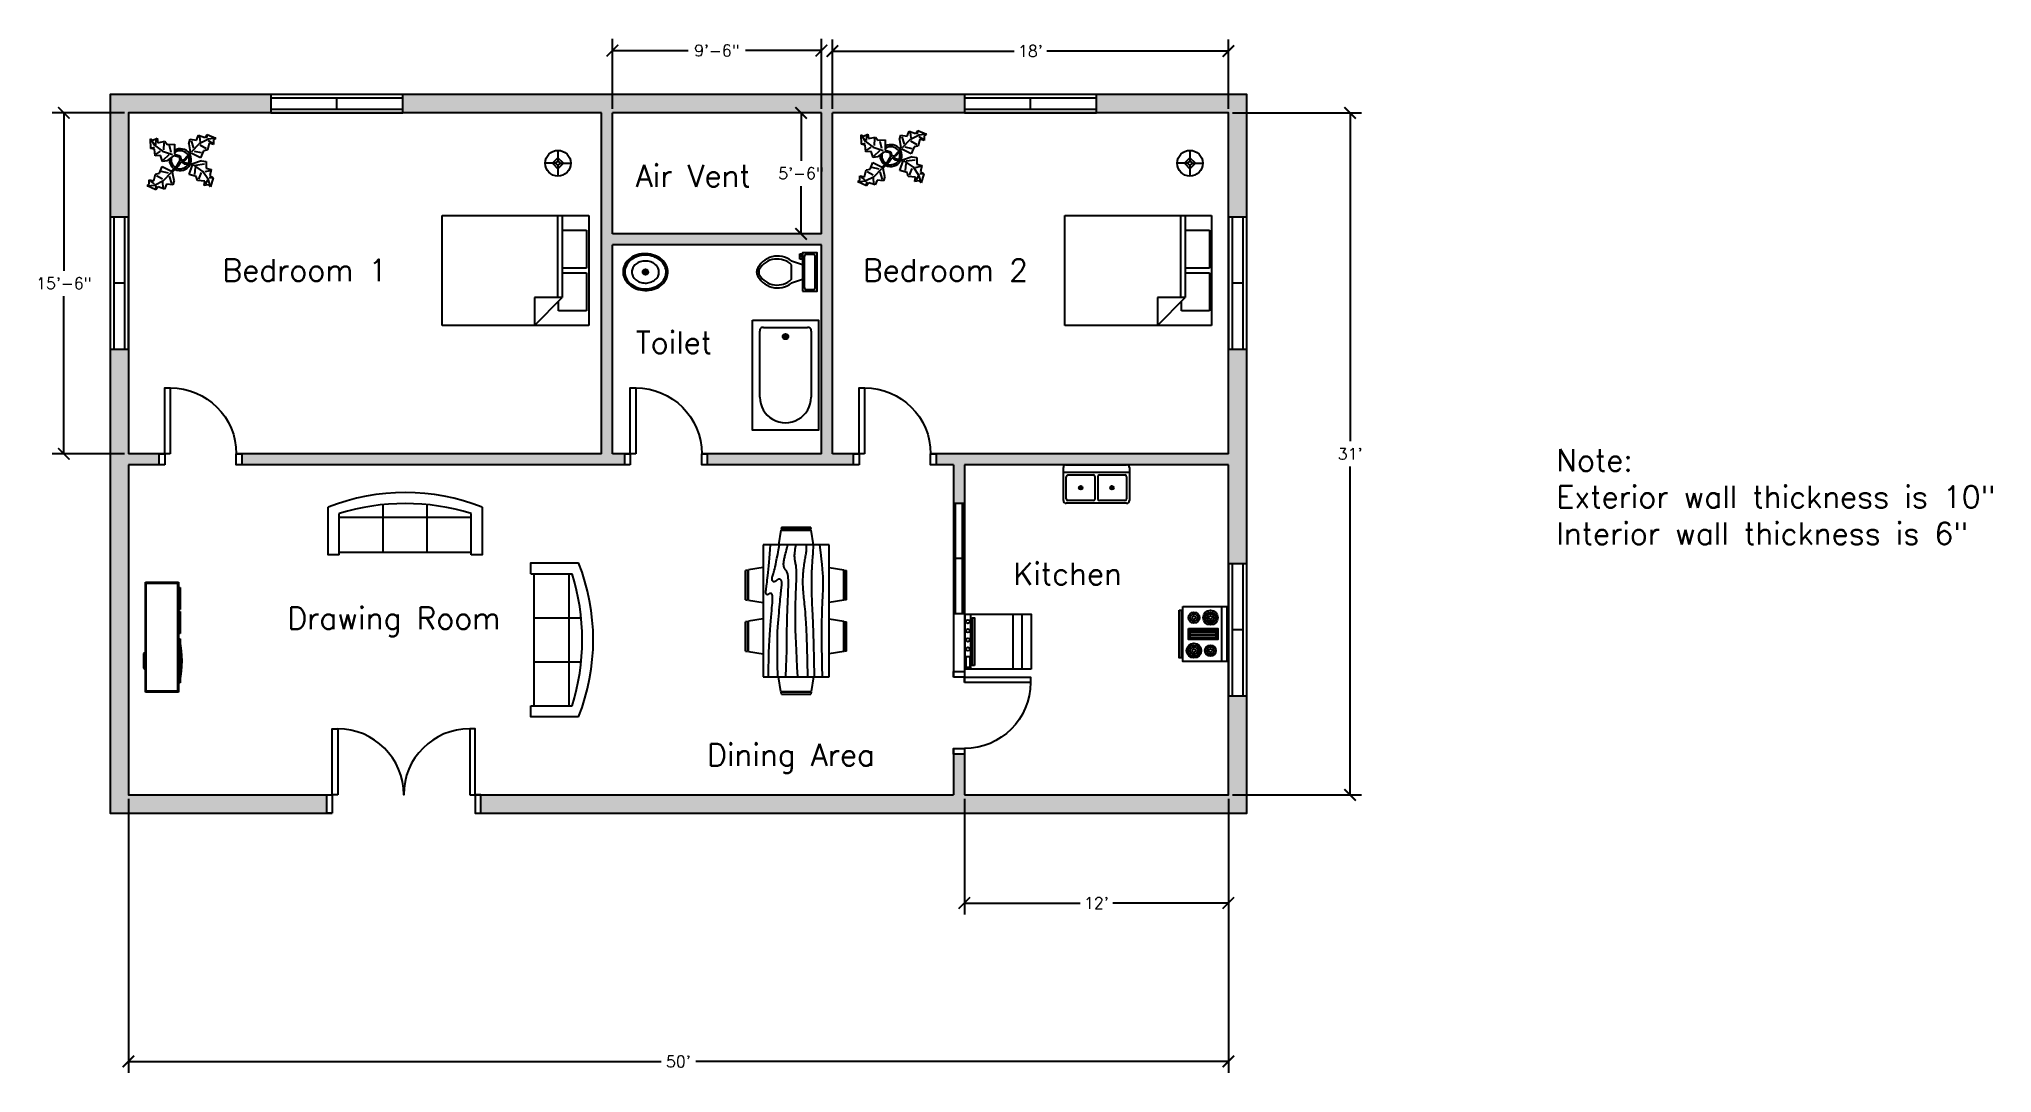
# Model space of a CAD drawing. Header units: inches. Extents: x 191 to 1256, y 138 to 702.
import ezdxf

# ---------------------------------------------------------------- set-up
doc = ezdxf.new("R2010")
doc.units = ezdxf.units.IN
doc.header["$MEASUREMENT"] = 0
for name, color, linetype in [('block', 4, 'Continuous'), ('dim', 20, 'Continuous'), ('Door', 6, 'Continuous'), ('hatches', 3, 'Continuous'), ('text', 255, 'Continuous'), ('Window', 30, 'Continuous')]:
    doc.layers.add(name, color=color, linetype=linetype)
doc.styles.get("Standard").update_dxf_attribs({"font": 'simplex.shx'})
doc.dimstyles.get("Standard").update_dxf_attribs({"dimscale": 35, "dimtxt": 0.18, "dimasz": 0.18, "dimexe": 0.18, "dimexo": 0.0625, "dimgap": 0.09, "dimtad": 0, "dimtih": 1, "dimtoh": 1, "dimzin": 0, "dimdsep": 46, "dimlunit": 4, "dimtxsty": 'Standard', "dimblk": 'ARCHTICK', "dimcen": 0.09, "dimadec": 0, "dimazin": 0, "dimtfac": 1, "dimtofl": 0, "dimtmove": 0, "dimatfit": 3, "dimfxl": 1, "dimtolj": 1, "dimtzin": 0, "dimarcsym": 0})

# ---------------------------------------------------------------- blocks, each defined once
blk = doc.blocks.new('Door1')
at = {"layer": 'Door'}
for points in [[(-6, 6), (-3, 6), (-3, 42), (-6, 42)], [(-45, 0), (-42, 0), (-42, 6), (-45, 6)], [(-3, 0), (0, 0), (0, 6), (-3, 6)]]:
    blk.add_lwpolyline(points, close=True, dxfattribs=at)
blk.add_arc((-6, 6), 36, 90, 180, dxfattribs=at)
blk = doc.blocks.new('window2')
at = {"layer": 'Window'}
for p, q in [((0, 10), (-72, 10)), ((-72, 10), (-72, 0)), ((0, 8), (-72, 8)), ((-72, 2), (0, 2)), ((-72, 0), (0, 0)), ((-36, 2), (-36, 8)), ((0, 0), (0, 10))]:
    blk.add_line(p, q, dxfattribs=at)
blk = doc.blocks.new('window1')
at = {"layer": 'Window'}
for p, q in [((0, 6), (-60, 6)), ((-60, 6), (-60, 0)), ((0, 5), (-60, 5)), ((-60, 1), (0, 1)), ((-60, 0), (0, 0)), ((-30, 1), (-30, 5)), ((0, 0), (0, 6))]:
    blk.add_line(p, q, dxfattribs=at)
blk = doc.blocks.new('Bed - Queen')
at = {"linetype": 'Continuous'}
for p, q in [((0, -80.00003), (0, 0)), ((0, 0), (59.99999, 0)), ((59.99999, 0), (59.99999, -80.00003)), ((7.99999, -1.2), (28.79998, -1.2)), ((7.99999, -14.4), (7.99999, -1.2)), ((28.79998, -1.2), (28.79998, -14.4)), ((31.19999, -1.2), (51.99999, -1.2)), ((31.19999, -14.4), (31.19999, -1.2)), ((51.99999, -1.2), (51.99999, -16.4)), ((0, -14.4), (44.8, -14.4)), ((44.8, -16.8), (0, -16.8)), ((59.99999, -29.6), (44.8, -14.4)), ((44.8, -14.4), (44.8, -29.6)), ((51.99999, -16.4), (46.79936, -16.4)), ((44.8, -29.6), (59.99999, -29.6)), ((59.99999, -80.00003), (0, -80.00003))]:
    blk.add_line(p, q, dxfattribs=at)
blk = doc.blocks.new('Sofa - Roundback 7 ft.')
at = {"linetype": 'Continuous'}
for p, q in [((-12.00002, -32.4421), (-12.00003, -6.5971)), ((11.99997, -32.4421), (11.99998, -6.5971)), ((-36.000027, -34), (-36.000027, -11.4696)), ((-35.999844, -13.3819), (35.9998, -13.3819)), ((35.99998, -34), (35.99998, -11.4696)), ((-36.000027, -32.4421), (35.99998, -32.4421))]:
    blk.add_line(p, q, dxfattribs=at)
for points in [[(-36.000027, -34), (-42.000027, -34), (-42.000027, -8)], [(41.99998, -8), (41.99998, -34), (35.99998, -34)]]:
    blk.add_lwpolyline(points, dxfattribs=at)
for centre, radius, start, end in [((0, -114.25), 114.25, 68.43141, 111.5686), ((-0.00001, -127.1968), 121.1968, 72.72033, 107.2797)]:
    blk.add_arc(centre, radius, start, end, dxfattribs=at)
blk = doc.blocks.new('Lamp - Table')
at = {"linetype": 'Continuous'}
for p, q in [((-1, 0), (-7, 0)), ((0, 3), (-3, 0)), ((-3, 0), (0, -3)), ((0, 7), (0, 1)), ((3, 0), (0, 3)), ((0, -3), (3, 0)), ((1, 0), (7, 0)), ((0, -1), (0, -7))]:
    blk.add_line(p, q, dxfattribs=at)
for radius in [7, 1]:
    blk.add_circle((0, 0), radius, dxfattribs=at)
blk = doc.blocks.new('Entertainment Center')
at = {"linetype": 'Continuous'}
for p, q in [((-4, 0), (-5, -1)), ((4, 0), (-4, 0)), ((5, -1), (4, 0)), ((-17, -19), (-17, -1)), ((-17, -1), (43, -1)), ((-16.5, -18.5), (-16.5, -1.5)), ((-16.5, -1.5), (42.5, -1.5)), ((42.5, -1.5), (42.5, -18.5)), ((43, -1), (43, -19)), ((43, -19), (-17, -19)), ((42.5, -18.5), (-16.5, -18.5)), ((-12, -20), (-12, -19)), ((12, -20), (-12, -20)), ((12, -19), (12, -20)), ((15, -20), (15, -19)), ((27, -20), (15, -20)), ((27, -19), (27, -20)), ((28, -20), (28, -19)), ((40, -20), (28, -20)), ((40, -19), (40, -20))]:
    blk.add_line(p, q, dxfattribs=at)
blk.add_arc((0, 40), 61, 259.6111, 280.3889, dxfattribs=at)
blk = doc.blocks.new('Range-Oven - 30 in top')
for p, q in [((0, -3), (30, -3)), ((12, -6), (18, -6)), ((13, -20), (13, -6)), ((14, -6), (14, -20)), ((15, -20), (15, -6)), ((16, -6), (16, -20)), ((17, -20), (17, -6)), ((18, -20), (12, -20)), ((6, -24), (6, -25)), ((8, -25), (8, -24)), ((22, -25), (22, -24)), ((24, -24), (24, -25))]:
    blk.add_line(p, q)
for points in [[(0, -24), (0, 0), (30, 0), (30, -24)], [(12, -21), (12, -5), (18, -5), (18, -21)], [(2, -26), (2, -25), (28, -25), (28, -26)]]:
    blk.add_lwpolyline(points, close=True)
for centre, radius in [((6, -9), 4), ((6, -9), 3), ((6, -9), 2), ((6, -9), 1), ((24, -9), 3), ((24, -9), 2), ((24, -9), 1), ((6, -18), 3), ((6, -18), 2), ((6, -18), 1), ((24, -18), 4), ((24, -18), 3), ((24, -18), 2), ((24, -18), 1)]:
    blk.add_circle(centre, radius)
blk = doc.blocks.new('Range-Oven - 30 in front')
for p, q in [((0, 33.00005), (30, 33.00005)), ((30, 10), (0, 10)), ((0, 5), (30, 5))]:
    blk.add_line(p, q)
for points in [[(0, 0), (0, 36.00005), (30, 36.00005), (30, 0)], [(1, 33.50005), (1, 35.50005), (7, 35.50005), (7, 33.50005)], [(2, 31.00005), (2, 32.00005), (28, 32.00005), (28, 31.00005)]]:
    blk.add_lwpolyline(points, close=True)
for centre in [(11, 34.50005), (16, 34.50005), (21, 34.50005), (26, 34.50005)]:
    blk.add_circle(centre, 1)
blk = doc.blocks.new('Sink-double - 36 in top')
for p, q in [((-18, -4), (18, -4)), ((-0.75, -18.5), (-0.75, -6.5)), ((0.75, -6.5), (0.75, -18.5))]:
    blk.add_line(p, q)
for points in [[(-16.5, 0), (16.5, 0)], [(-18, -19.5), (-18, -1.5)], [(-16.5, -18.5), (-16.5, -6.5)], [(-15.5, -5.5), (-1.75, -5.5)], [(1.75, -5.5), (15.5, -5.5)], [(16.5, -6.5), (16.5, -18.5)], [(18, -1.5), (18, -19.5)], [(16.5, -21), (-16.5, -21)], [(-1.75, -19.5), (-15.5, -19.5)], [(15.5, -19.5), (1.75, -19.5)]]:
    blk.add_lwpolyline(points)
for centre, radius in [((-8.5, -12.5), 1), ((-8.5, -12.5), 0.5), ((8.5, -12.5), 1), ((8.5, -12.5), 0.5)]:
    blk.add_circle(centre, radius)
for centre, radius, start, end in [((-16.5, -1.5), 1.5, 90, 180), ((16.5, -1.5), 1.5, 0, 90), ((-15.5, -6.5), 1, 90, 180), ((-1.75, -6.5), 1, 0, 90), ((1.75, -6.5), 1, 90, 180), ((15.5, -6.5), 1, 0, 90), ((-16.5, -19.5), 1.5, 180, 270), ((-15.5, -18.5), 1, 180, 270), ((-1.75, -18.5), 1, 270, 0), ((1.75, -18.5), 1, 180, 270), ((15.5, -18.5), 1, 270, 0), ((16.5, -19.5), 1.5, 270, 0)]:
    blk.add_arc(centre, radius, start, end)
blk = doc.blocks.new('Bath Tub - 26 x 60 in.')
for p, q in [((8, -18), (10, -18)), ((9, -17), (9, -19))]:
    blk.add_line(p, q)
blk.add_lwpolyline([(0, -36), (0, 0), (60, 0), (60, -36)], close=True)
for points in [[(4, -30), (4, -6)], [(6, -4), (42, -4)], [(42, -32), (6, -32)]]:
    blk.add_lwpolyline(points)
for radius in [1.5, 1]:
    blk.add_circle((9, -18), radius)
for centre, radius, start, end in [((5.75, -5.75), 1.77, 81.8699, 188.1301), ((42, -18), 14, 270, 90), ((5.75, -30.25), 1.77, 171.8699, 278.1301)]:
    blk.add_arc(centre, radius, start, end)
blk = doc.blocks.new('Toilet - top')
for p, q in [((-10, -8.5), (-8, -8.5)), ((-10, -9.5), (-10, -8.5)), ((-7, -9.5), (-10, -9.5)), ((-8, -8.5), (-8, -8)), ((-7, -8), (-7, -9.5)), ((-4, -8), (-6, -14)), ((4, -8), (6, -14)), ((9.5, -6), (9.5, -2)), ((4, -14), (-4, -14))]:
    blk.add_line(p, q)
blk.add_lwpolyline([(10.5, -8), (10.5, 0), (-10.5, 0), (-10.5, -8)], close=True)
for points in [[(-9.5, -2), (-9.5, -6)], [(8.5, -1), (-8.5, -1)], [(-8.5, -7), (8.5, -7)]]:
    blk.add_lwpolyline(points)
for centre, radius, start, end in [((-8.6, -1.9), 0.884, 81.8699, 188.1301), ((-8.6, -6.1), 0.884, 171.8699, 278.1301), ((8.6, -1.9), 0.884, 351.8699, 98.1301), ((8.6, -6.1), 0.884, 261.8699, 8.1301), ((3.5, -21.6), 12.2, 141.4691, 247.9714), ((4.2, -21.8), 11.3, 136.3677, 238.9468), ((-3.5, -21.6), 12.2, 292.0284, 38.5307), ((-4.2, -21.8), 11.3, 301.053, 43.6321), ((0, -27.9), 4, 245.7318, 294.2682), ((0, -29), 4, 254.8605, 285.1395)]:
    blk.add_arc(centre, radius, start, end)
blk = doc.blocks.new('Plant - Rubber or Philodendron')
at = {"linetype": 'Continuous'}
for p, q in [((-16.2005, 11.4774), (-13.9899, 8.1064)), ((-16.2005, 11.4774), (-14.8639, 10.7964)), ((-16.0159, 6.3329), (-16.2005, 11.4774)), ((-14.8639, 10.7964), (-12.6195, 11.8975)), ((-13.3174, 8.325), (-13.0735, 11.0065)), ((-12.6195, 11.8975), (-12.1909, 9.4345)), ((4.6914, 8.8812), (5.3859, 11.2828)), ((5.3859, 11.2828), (8.8871, 10.7908)), ((8.8871, 10.7908), (9.9809, 13.4933)), ((9.9809, 13.4933), (13.3837, 12.301)), ((15.3859, 11.3055), (10.3916, 8.7942)), ((10.5828, 12.6946), (10.8893, 9.7953)), ((13.3837, 12.301), (14.68, 13.9039)), ((14.5816, 13.2037), (14.3848, 11.8033)), ((14.68, 13.9039), (19.3848, 11.8146)), ((19.3848, 11.8146), (15.3859, 11.3055)), ((19.3848, 11.8146), (18.1868, 10.9119)), ((18.1868, 10.9119), (18.1925, 8.4119)), ((-14.0069, 5.8704), (-16.0159, 6.3329)), ((-15.3434, 6.5514), (-13.9984, 6.9884)), ((-13.5868, 2.2894), (-14.0069, 5.8704)), ((-13.9899, 8.1064), (-9.5434, 4.7185)), ((-10.6784, 2.491), (-13.5868, 2.2894)), ((-13.1329, 3.1804), (-10.6614, 4.727)), ((-12.1909, 9.4345), (-8.3829, 10.3)), ((-9.5858, -0.8715), (-10.6784, 2.491)), ((-9.5434, 4.7185), (-4.1917, 2.9888)), ((-9.1318, 0.0195), (-5.9793, 2.9025)), ((-8.8369, 9.409), (-9.0894, 5.6095)), ((-8.3829, 10.3), (-7.0549, 8.501)), ((-7.1228, -0.443), (-3.5248, 2.2131)), ((-7.0549, 8.501), (-3.0284, 8.6941)), ((-4.8529, 4.012), (-5.7184, 7.82)), ((-3.5248, 2.2131), (-3.3011, 2.4355)), ((-3.3011, 2.4355), (-0.5306, 1.7947)), ((-3.0284, 8.6941), (-3.0709, 3.1041)), ((-3.0709, 3.1041), (0.0797, 2.3163)), ((-0.5306, 1.7947), (-0.2255, -0.5527)), ((-0.5306, 1.7947), (-0.5306, 1.7947)), ((0.0797, 2.3163), (0.4866, -0.031)), ((0.4866, -0.031), (2.1141, 0.2298)), ((2.1141, 0.2298), (5.4346, 3.9146)), ((6.1032, 3.6844), (2.8262, -0.031)), ((4.6914, 8.8812), (5.5014, 4.4831)), ((5.4346, 3.9146), (5.5014, 4.4831)), ((5.9878, 10.4842), (7.1971, 6.3869)), ((11.1089, 1.1958), (6.1032, 3.6844)), ((10.3916, 8.7942), (6.2847, 4.4028)), ((7.7005, 4.8881), (11.5025, 3.9967)), ((14.2977, 6.1031), (10.9934, 7.9956)), ((12.7005, 4.8994), (11.1089, 1.1958)), ((14.8995, 5.3044), (12.7005, 4.8994)), ((15.7909, 9.1065), (14.8995, 5.3044)), ((15.2875, 10.6053), (17.5907, 9.2105)), ((18.1925, 8.4119), (15.7909, 9.1065)), ((-14.4141, -11.4699), (-13.5228, -7.6679)), ((-13.5228, -7.6679), (-11.3237, -7.2629)), ((-12.921, -8.4665), (-9.6166, -10.359)), ((-11.3237, -7.2629), (-9.7321, -3.5593)), ((-6.3237, -7.2516), (-10.1257, -6.3602)), ((-9.7321, -3.5593), (-4.7264, -6.0479)), ((-7.1228, -0.443), (-9.5858, -0.8715)), ((-9.0148, -11.1577), (-4.9047, -6.8122)), ((-4.611, -12.8477), (-5.8203, -8.7504)), ((-2.019, -3.6148), (-4.7264, -6.0479)), ((-4.1246, -6.8466), (-4.0579, -6.2781)), ((-3.3146, -11.2447), (-4.1246, -6.8466)), ((-4.0579, -6.2781), (-0.9375, -3.1608)), ((-2.019, -3.6148), (-0.2255, -0.5527)), ((-0.9375, -3.1608), (0.5883, -0.8135)), ((0.5883, -0.8135), (2.2447, -2.0916)), ((2.8262, -0.031), (1.3003, -0.5527)), ((1.3003, -0.5527), (2.4193, -1.4655)), ((2.2447, -2.0916), (6.7108, -2.6626)), ((2.4193, -1.4655), (6.895, -2.1175)), ((4.943, -7.9659), (6.7108, -2.6626)), ((8.8321, -9.0266), (4.943, -7.9659)), ((11.6605, -0.5413), (6.895, -2.1175)), ((12.3677, -6.1981), (7.219, -2.6772)), ((8.125, -4.0768), (7.7715, -7.9659)), ((8.3544, -2.7453), (13.1973, -2.1704)), ((9.5392, -11.1479), (8.8321, -9.0266)), ((10.2463, -10.4408), (11.6605, -6.9053)), ((11.6605, -0.5413), (14.1354, -0.8948)), ((15.5496, -10.7943), (12.3677, -6.1981)), ((16.2567, -5.8446), (13.4283, -6.5517)), ((14.1354, -0.8948), (14.1354, -4.4304)), ((14.1354, -4.4304), (16.9638, -5.1375)), ((17.3174, -9.7337), (15.9032, -9.7337)), ((16.9638, -5.1375), (16.2567, -8.673)), ((16.2567, -8.673), (18.0245, -9.7337)), ((18.0245, -9.7337), (16.6103, -14.6834)), ((-18.008, -14.1781), (-16.8101, -13.2754)), ((-18.008, -14.1781), (-14.0091, -13.669)), ((-13.3032, -16.2674), (-18.008, -14.1781)), ((-16.8157, -10.7754), (-14.4141, -11.4699)), ((-16.8101, -13.2754), (-16.8157, -10.7754)), ((-13.9107, -12.9688), (-16.2139, -11.574)), ((-14.0091, -13.669), (-9.0148, -11.1577)), ((-12.0069, -14.6645), (-13.3032, -16.2674)), ((-13.2048, -15.5672), (-13.008, -14.1668)), ((-8.6042, -15.8568), (-12.0069, -14.6645)), ((-9.206, -15.0581), (-9.5126, -12.1588)), ((-7.5103, -13.1543), (-8.6042, -15.8568)), ((-4.0092, -13.6463), (-7.5103, -13.1543)), ((-3.3146, -11.2447), (-4.0092, -13.6463)), ((13.4283, -11.5015), (9.5392, -11.1479)), ((13.0748, -13.9763), (13.4283, -11.5015)), ((15.5496, -13.6228), (13.0748, -13.9763)), ((14.8425, -10.7943), (13.7819, -13.2692)), ((16.6103, -14.6834), (15.5496, -10.7943)), ((16.6103, -14.6834), (15.5496, -13.6228))]:
    blk.add_line(p, q, dxfattribs=at)
for centre, radius, start, end in [((0.0308, 0.1664), 6, 178.6147, 235.1169), ((0.0308, 0.1664), 5, 168.1647, 238.6725), ((0, 0), 6.1275, 34.37569, 120.1028), ((-0.0601, -0.2075), 5.2461, 33.82192, 124.9414), ((-0.2664, 0.1682), 5.2775, 338.4094, 20.03007), ((-0.098, 0.1364), 6.1288, 341.2017, 26.09184), ((-0.0234, 0.3825), 6.1492, 242.5812, 331.2714), ((-0.1102, 0.4886), 5.2883, 247.3711, 327.472)]:
    blk.add_arc(centre, radius, start, end, dxfattribs=at)
blk = doc.blocks.new('Sink - Oval top')
for p, q in [((-1, 0), (1, 0)), ((0, 1), (0, -1))]:
    blk.add_line(p, q)
at = {"linetype": 'Continuous'}
for points in [[(-12.2, 0.4, 0.117634), (-11.5, -3.4, 0.104469), (-8.9, -6.8, 0.090016), (-5.1, -9.1, 0.08192), (-0.3, -10, 0.08192), (4.5, -9.4, 0.090016), (8.4, -7.4, 0.104469), (11.2, -4.1, 0.117634), (12.2, -0.4, 0.117634), (11.5, 3.4, 0.104469), (8.9, 6.8, 0.090016), (5.1, 9.1, 0.08192), (0.3, 10, 0.08192), (-4.5, 9.4, 0.090016), (-8.4, 7.4, 0.104469), (-11.2, 4.1, 0.117634)], [(-11.3, 0.2, 0.118622), (-10.5, -3.3, 0.104678), (-8.1, -6.4, 0.089562), (-4.5, -8.4, 0.081185), (-0.1, -9.2, 0.081185), (4.3, -8.5, 0.089562), (7.9, -6.6, 0.104678), (10.4, -3.5, 0.118622), (11.3, -0.2, 0.118622), (10.5, 3.3, 0.104678), (8.1, 6.4, 0.089562), (4.5, 8.4, 0.081185), (0.1, 9.2, 0.081185), (-4.3, 8.5, 0.089562), (-7.9, 6.6, 0.104678), (-10.4, 3.5, 0.118622)], [(-7.4, 0.1, 0.118283), (-6.9, -2.2, 0.104607), (-5.3, -4.2, 0.089718), (-3, -5.5, 0.081436), (-0.1, -6, 0.081436), (2.8, -5.6, 0.089718), (5.2, -4.3, 0.104607), (6.9, -2.3, 0.118283), (7.4, -0.1, 0.118283), (6.9, 2.2, 0.104607), (5.3, 4.2, 0.089718), (3, 5.5, 0.081436), (0.1, 6, 0.081436), (-2.8, 5.6, 0.089718), (-5.2, 4.3, 0.104607), (-6.9, 2.3, 0.118283)]]:
    blk.add_lwpolyline(points, format="xyb", close=True, dxfattribs=at)
for radius in [1.5, 1]:
    blk.add_circle((0, 0), radius)
blk = doc.blocks.new('Dining Set - 36 x 72 in.')
at = {"linetype": 'Continuous'}
for p, q in [((-22.2343, 26.00059), (-23.4847, 17.99762)), ((-22.2304, 26), (-5.7608, 26)), ((-22, 27.5), (-22.1562, 26.50042)), ((-5.8416, 26.5), (-22.1534, 26.5)), ((-22, 27.5), (-6, 27.5)), ((-5.8437, 26.49966), (-6, 27.5)), ((-4.5152, 17.99762), (-5.7655, 25.99926)), ((5.7657, 26.00059), (4.5153, 17.99762)), ((5.7696, 26), (22.2392, 26)), ((6, 27.5), (5.8438, 26.50042)), ((22.1584, 26.5), (5.8466, 26.5)), ((6, 27.5), (22, 27.5)), ((22.1563, 26.49966), (22, 27.5)), ((23.4848, 17.99762), (22.2345, 25.99926)), ((36, 18), (-36, 18)), ((-36, 18), (-36, -18)), ((36, -18), (36, 18)), ((-45.5, 8), (-44.5004, 8.15617)), ((-45.5, 8), (-45.5, -8)), ((-44.5, -8.15843), (-44.5, 8.15338)), ((-44.0006, 8.23428), (-35.9976, 9.48474)), ((-44, 8.23041), (-44, -8.23915)), ((44.0006, 8.23428), (35.9976, 9.48474)), ((44, 8.23041), (44, -8.23915)), ((44.5, -8.15843), (44.5, 8.15338)), ((45.5, 8), (44.5005, 8.15617)), ((45.5, 8), (45.5, -8)), ((-44.4997, -8.15631), (-45.5, -8)), ((-35.9976, -9.48476), (-43.9993, -8.2345)), ((35.9976, -9.48476), (43.9993, -8.2345)), ((44.4997, -8.15631), (45.5, -8)), ((-36, -18), (36, -18)), ((-22.2343, -26.0006), (-23.4847, -17.99762)), ((-4.5152, -17.99762), (-5.7655, -25.99928)), ((5.7657, -26.0006), (4.5153, -17.99762)), ((23.4848, -17.99762), (22.2345, -25.99928)), ((-22.2304, -26), (-5.7608, -26)), ((-22, -27.5), (-22.1562, -26.50044)), ((-5.8416, -26.5), (-22.1534, -26.5)), ((-22, -27.5), (-6, -27.5)), ((-5.8437, -26.49967), (-6, -27.5)), ((5.7696, -26), (22.2392, -26)), ((6, -27.5), (5.8438, -26.50044)), ((22.1584, -26.5), (5.8466, -26.5)), ((6, -27.5), (22, -27.5)), ((22.1563, -26.49967), (22, -27.5))]:
    blk.add_line(p, q, dxfattribs=at)
for points in [[(-36, 15), (-31.1772, 14.97754), (-26.8079, 14.91406), (-22.8538, 14.81543), (-19.276, 14.6875), (-16.0362, 14.53613), (-13.0957, 14.36718), (-10.4159, 14.18652), (-7.9583, 14), (-5.6904, 13.81315), (-3.6035, 13.63021), (-1.6954, 13.45508), (0.0365, 13.29166), (1.5945, 13.14388), (2.9811, 13.01562), (4.1988, 12.9108), (5.25, 12.83333), (6.1393, 12.78613), (6.8802, 12.76823), (7.4883, 12.77767), (7.9792, 12.8125), (8.3685, 12.87077), (8.6719, 12.95052), (8.9049, 13.0498), (9.0833, 13.16666), (9.2205, 13.29899), (9.3216, 13.44401), (9.3895, 13.59879), (9.4271, 13.76041), (9.4373, 13.92594), (9.4232, 14.09245), (9.3875, 14.257), (9.3333, 14.41666), (9.2638, 14.56917), (9.1836, 14.71484), (9.0975, 14.85465), (9.0104, 14.98958), (8.9272, 15.1206), (8.8529, 15.2487), (8.7922, 15.37483), (8.75, 15.5), (8.7305, 15.62467), (8.7344, 15.74739), (8.7617, 15.86621), (8.8125, 15.97916), (8.8867, 16.08431), (8.9844, 16.17968), (9.1055, 16.26334), (9.25, 16.33333), (9.4189, 16.38802), (9.6172, 16.42708), (9.8506, 16.45052), (10.125, 16.45833), (10.4463, 16.45052), (10.8203, 16.42708), (11.2529, 16.38802), (11.75, 16.33333), (12.3184, 16.26318), (12.9694, 16.17838), (13.7151, 16.07991), (14.5677, 15.96875), (15.5395, 15.84586), (16.6426, 15.71224), (17.8893, 15.56884), (19.2917, 15.41666), (20.859, 15.25667), (22.5879, 15.08984), (24.4721, 14.91715), (26.5052, 14.73958), (28.6809, 14.5581), (30.9929, 14.3737), (33.4347, 14.18733), (36, 14)], [(-36, 10), (-28.9766, 10.14274), (-23.1725, 10.20442), (-18.4241, 10.19775), (-14.5677, 10.13541), (-11.4399, 10.03011), (-8.877, 9.89453), (-6.7154, 9.74137), (-4.7917, 9.58333), (-2.9698, 9.43082), (-1.2246, 9.28515), (0.4415, 9.14534), (2.026, 9.01041), (3.5266, 8.87939), (4.9408, 8.7513), (6.266, 8.62516), (7.5, 8.5), (8.6411, 8.37549), (9.6914, 8.2539), (10.6538, 8.13818), (11.5312, 8.03125), (12.3267, 7.93603), (13.043, 7.85547), (13.6831, 7.79248), (14.25, 7.75), (14.7471, 7.7303), (15.1797, 7.73307), (15.5537, 7.75732), (15.875, 7.80208), (16.1494, 7.86637), (16.3828, 7.94922), (16.5811, 8.04964), (16.75, 8.16666), (16.8944, 8.29915), (17.0143, 8.44531), (17.1089, 8.60319), (17.1771, 8.77083), (17.218, 8.94629), (17.2305, 9.1276), (17.2137, 9.31282), (17.1667, 9.5), (17.0895, 9.6875), (16.987, 9.875), (16.8649, 10.0625), (16.7292, 10.25), (16.5856, 10.4375), (16.4401, 10.625), (16.2985, 10.8125), (16.1667, 11), (16.05, 11.18733), (15.9518, 11.3737), (15.8752, 11.5581), (15.8229, 11.73958), (15.798, 11.91715), (15.8034, 12.08984), (15.842, 12.25667), (15.9167, 12.41666), (16.0295, 12.56836), (16.1784, 12.70833), (16.3605, 12.83268), (16.5729, 12.9375), (16.8127, 13.01888), (17.0768, 13.07291), (17.3625, 13.0957), (17.6667, 13.08333), (17.9894, 13.03312), (18.3418, 12.94726), (18.7382, 12.82918), (19.1927, 12.68229), (19.7195, 12.51001), (20.3327, 12.31575), (21.0465, 12.10294), (21.875, 11.875), (22.8357, 11.63354), (23.959, 11.37304), (25.2786, 11.08618), (26.8282, 10.76562), (28.6414, 10.40405), (30.752, 9.99414), (33.1936, 9.52856), (36, 9)], [(-36, 5.5), (-30.7157, 5.3348), (-26.069, 5.20963), (-21.9946, 5.11767), (-18.4271, 5.05208), (-15.3009, 5.00602), (-12.5508, 4.97265), (-10.1112, 4.94515), (-7.9167, 4.91666), (-5.909, 4.88167), (-4.0586, 4.83984), (-2.3429, 4.79215), (-0.7396, 4.73958), (0.7739, 4.6831), (2.22, 4.6237), (3.6213, 4.56233), (5, 4.5), (6.373, 4.43782), (7.7344, 4.3776), (9.0723, 4.32129), (10.375, 4.27083), (11.6309, 4.22819), (12.8281, 4.19531), (13.9551, 4.17415), (15, 4.16666), (15.954, 4.17448), (16.819, 4.19791), (17.6001, 4.23698), (18.3021, 4.29166), (18.9299, 4.36198), (19.4883, 4.44791), (19.9823, 4.54948), (20.4167, 4.66666), (20.7969, 4.79899), (21.1302, 4.94401), (21.4245, 5.09879), (21.6875, 5.26041), (21.9271, 5.42594), (22.1511, 5.59245), (22.3672, 5.757), (22.5834, 5.91666), (22.8065, 6.06868), (23.0404, 6.21093), (23.2879, 6.34147), (23.5521, 6.45833), (23.8358, 6.55957), (24.142, 6.64323), (24.4735, 6.70735), (24.8334, 6.75), (25.2235, 6.76969), (25.642, 6.76692), (26.0858, 6.74267), (26.5521, 6.69791), (27.0379, 6.63362), (27.5404, 6.55078), (28.0565, 6.45036), (28.5834, 6.33333), (29.1242, 6.19987), (29.7071, 6.04687), (30.3661, 5.87044), (31.1354, 5.66666), (32.0493, 5.43164), (33.142, 5.16146), (34.4475, 4.85221), (36, 4.5)], [(-36, -1), (-30.7915, -0.6591), (-26.0195, -0.38216), (-21.6519, -0.16284), (-17.6563, 0.00521), (-14.0005, 0.12833), (-10.6523, 0.21289), (-7.5796, 0.26522), (-4.75, 0.29166), (-2.134, 0.29793), (0.2878, 0.28711), (2.5317, 0.26163), (4.6146, 0.22396), (6.5529, 0.17651), (8.3633, 0.12174), (10.0623, 0.06209), (11.6667, 0), (13.1899, -0.06201), (14.6341, -0.1211), (15.9982, -0.17432), (17.2813, -0.21875), (18.4823, -0.25147), (19.6003, -0.26953), (20.6343, -0.27002), (21.5834, -0.25), (22.4481, -0.20768), (23.2357, -0.14584), (23.9549, -0.06836), (24.6146, 0.02083), (25.2235, 0.11784), (25.7904, 0.21875), (26.3241, 0.31966), (26.8334, 0.41666), (27.3265, 0.50618), (27.8099, 0.58593), (28.2894, 0.65397), (28.7709, 0.70833), (29.2601, 0.74707), (29.763, 0.76823), (30.2855, 0.76985), (30.8334, 0.75), (31.4088, 0.70784), (31.9994, 0.64713), (32.589, 0.57275), (33.1615, 0.48958), (33.7008, 0.4025), (34.1908, 0.3164), (34.6153, 0.23616), (34.9584, 0.16666), (35.2099, 0.11165), (35.3848, 0.07031), (35.504, 0.04069), (35.5886, 0.02083), (35.6594, 0.00879), (35.7377, 0.0026), (35.8442, 0.00032), (36, 0)], [(-36, -6.5), (-27.1843, -6.31267), (-20.084, -6.1263), (-14.469, -5.9419), (-10.1094, -5.76042), (-6.7752, -5.58285), (-4.2363, -5.41016), (-2.2629, -5.24333), (-0.625, -5.08334), (0.8708, -4.93099), (2.2715, -4.78646), (3.5872, -4.64974), (4.8281, -4.52084), (6.0046, -4.39974), (7.127, -4.28646), (8.2053, -4.18099), (9.25, -4.08334), (10.2705, -3.99382), (11.2734, -3.91407), (12.2647, -3.84603), (13.25, -3.79167), (14.2354, -3.75293), (15.2266, -3.73177), (16.2295, -3.73015), (17.25, -3.75), (18.2912, -3.79248), (19.3451, -3.85547), (20.4009, -3.93604), (21.4479, -4.03125), (22.4754, -4.13819), (23.4727, -4.25391), (24.4289, -4.37549), (25.3334, -4.5), (26.1785, -4.62492), (26.9694, -4.74935), (27.7145, -4.87281), (28.4219, -4.99479), (29.1, -5.11483), (29.7572, -5.23242), (30.4016, -5.34709), (31.0417, -5.45834), (31.6837, -5.56437), (32.3262, -5.65821), (32.9658, -5.73153), (33.599, -5.77604), (34.2224, -5.78345), (34.8327, -5.74545), (35.4264, -5.65373), (36, -5.5)], [(-36, -10), (-26.4022, -9.81299), (-18.4675, -9.62891), (-11.9839, -9.45069), (-6.7396, -9.28125), (-2.5226, -9.12354), (0.8789, -8.98047), (3.6769, -8.85498), (6.0833, -8.75), (8.2767, -8.66765), (10.3021, -8.60677), (12.1712, -8.56543), (13.8958, -8.54167), (15.4876, -8.53353), (16.9583, -8.53907), (18.3197, -8.55632), (19.5834, -8.58334), (20.7616, -8.61841), (21.8685, -8.66081), (22.9188, -8.71004), (23.9271, -8.76563), (24.9081, -8.82707), (25.8763, -8.89388), (26.8465, -8.96558), (27.8334, -9.04167), (28.8474, -9.12118), (29.8828, -9.20117), (30.93, -9.27824), (31.9792, -9.34896), (33.0205, -9.40991), (34.0443, -9.45768), (35.0407, -9.48885), (36, -9.5)], [(-36, -14.5), (-30.0881, -14.33513), (-25.0332, -14.21224), (-20.7312, -14.12647), (-17.0781, -14.07292), (-13.97, -14.04671), (-11.3027, -14.04297), (-8.9724, -14.05681), (-6.875, -14.08334), (-4.9224, -14.11833), (-3.0905, -14.16016), (-1.3709, -14.20785), (0.2448, -14.26042), (1.7647, -14.3169), (3.1973, -14.3763), (4.5507, -14.43767), (5.8333, -14.5), (7.0554, -14.5621), (8.235, -14.62175), (9.3922, -14.67652), (10.5469, -14.72396), (11.7192, -14.76164), (12.929, -14.78711), (14.1965, -14.79794), (15.5417, -14.79167), (16.9933, -14.76424), (18.6152, -14.70508), (20.4804, -14.60197), (22.6615, -14.44271), (25.2312, -14.21509), (28.2624, -13.9069), (31.8277, -13.50594), (36, -13)]]:
    blk.add_lwpolyline(points, dxfattribs=at)
blk = doc.blocks.new('_ArchTick')
at = {"color": 0, "linetype": 'ByBlock', "const_width": 0.15}
blk.add_lwpolyline([(-0.5, -0.5), (0.5, 0.5)], dxfattribs=at)
blk = doc.blocks.new('*D32')
at = {"layer": 'Defpoints', "color": 0, "transparency": 16777216}
for p in [(239.3, 661.5), (204.1, 475.5), (239.3, 475.5)]:
    blk.add_point(p, dxfattribs=at)
at = {"layer": 'dim', "color": 0, "lineweight": -2, "transparency": 16777216}
for p, q in [((237.1, 661.5), (197.8, 661.5)), ((204.1, 661.5), (204.1, 575.4)), ((204.1, 475.5), (204.1, 561.6)), ((237.1, 475.5), (197.8, 475.5))]:
    blk.add_line(p, q, dxfattribs=at)
at = {"layer": 'dim', "color": 0, "lineweight": -2, "transparency": 16777216, "xscale": 6.3, "yscale": 6.3, "zscale": 6.3}
for p, rotation in [((204.1, 661.5), 90), ((204.1, 475.5), 270)]:
    blk.add_blockref('_ArchTick', p, dxfattribs=dict(at, rotation=rotation))
at = {"layer": 'dim', "color": 0, "transparency": 16777216, "insert": (204.1, 568.5), "char_height": 6.3, "attachment_point": 5}
blk.add_mtext('\\A1;15\'-6"', dxfattribs=at)
blk = doc.blocks.new('*D33')
at = {"layer": 'Defpoints', "color": 0, "transparency": 16777216}
for p in [(839.3, 661.5), (839.3, 289.5), (905.7, 289.5)]:
    blk.add_point(p, dxfattribs=at)
at = {"layer": 'dim', "color": 0, "lineweight": -2, "transparency": 16777216}
for p, q in [((841.5, 661.5), (912, 661.5)), ((905.7, 661.5), (905.7, 482.4)), ((905.7, 289.5), (905.7, 468.6)), ((841.5, 289.5), (912, 289.5))]:
    blk.add_line(p, q, dxfattribs=at)
at = {"layer": 'dim', "color": 0, "lineweight": -2, "transparency": 16777216, "xscale": 6.3, "yscale": 6.3, "zscale": 6.3}
for p, rotation in [((905.7, 661.5), 90), ((905.7, 289.5), 270)]:
    blk.add_blockref('_ArchTick', p, dxfattribs=dict(at, rotation=rotation))
at = {"layer": 'dim', "color": 0, "transparency": 16777216, "insert": (905.7, 475.5), "char_height": 6.3, "attachment_point": 5}
blk.add_mtext("\\A1;31'", dxfattribs=at)
blk = doc.blocks.new('*D34')
at = {"layer": 'Defpoints', "color": 0, "transparency": 16777216}
for p in [(617.3, 695.5), (503.3, 661.5), (617.3, 661.5)]:
    blk.add_point(p, dxfattribs=at)
at = {"layer": 'dim', "color": 0, "lineweight": -2, "transparency": 16777216}
for p, q in [((503.3, 663.7), (503.3, 701.8)), ((503.3, 695.5), (544.7, 695.5)), ((617.3, 695.5), (575.9, 695.5)), ((617.3, 663.7), (617.3, 701.8))]:
    blk.add_line(p, q, dxfattribs=at)
at = {"layer": 'dim', "color": 0, "lineweight": -2, "transparency": 16777216, "xscale": 6.3, "yscale": 6.3, "zscale": 6.3, "rotation": 180}
blk.add_blockref('_ArchTick', (503.3, 695.5), dxfattribs=at)
at = {"layer": 'dim', "color": 0, "lineweight": -2, "transparency": 16777216, "xscale": 6.3, "yscale": 6.3, "zscale": 6.3}
blk.add_blockref('_ArchTick', (617.3, 695.5), dxfattribs=at)
at = {"layer": 'dim', "color": 0, "transparency": 16777216, "insert": (560.3, 695.5), "char_height": 6.3, "attachment_point": 5}
blk.add_mtext('\\A1;9\'-6"', dxfattribs=at)
blk = doc.blocks.new('*D35')
at = {"layer": 'Defpoints', "color": 0, "transparency": 16777216}
for p in [(839.3, 695.2), (623.3, 661.5), (839.3, 661.5)]:
    blk.add_point(p, dxfattribs=at)
at = {"layer": 'dim', "color": 0, "lineweight": -2, "transparency": 16777216}
for p, q in [((623.3, 663.7), (623.3, 701.5)), ((623.3, 695.2), (722.5, 695.2)), ((839.3, 695.2), (740.2, 695.2)), ((839.3, 663.7), (839.3, 701.5))]:
    blk.add_line(p, q, dxfattribs=at)
at = {"layer": 'dim', "color": 0, "lineweight": -2, "transparency": 16777216, "xscale": 6.3, "yscale": 6.3, "zscale": 6.3, "rotation": 180}
blk.add_blockref('_ArchTick', (623.3, 695.2), dxfattribs=at)
at = {"layer": 'dim', "color": 0, "lineweight": -2, "transparency": 16777216, "xscale": 6.3, "yscale": 6.3, "zscale": 6.3}
blk.add_blockref('_ArchTick', (839.3, 695.2), dxfattribs=at)
at = {"layer": 'dim', "color": 0, "transparency": 16777216, "insert": (731.3, 695.2), "char_height": 6.3, "attachment_point": 5}
blk.add_mtext("\\A1;18'", dxfattribs=at)
blk = doc.blocks.new('*D36')
at = {"layer": 'Defpoints', "color": 0, "transparency": 16777216}
for p in [(239.3, 289.5), (839.3, 289.5), (839.3, 144.1)]:
    blk.add_point(p, dxfattribs=at)
at = {"layer": 'dim', "color": 0, "lineweight": -2, "transparency": 16777216}
for p, q in [((239.3, 287.3), (239.3, 137.8)), ((839.3, 287.3), (839.3, 137.8)), ((239.3, 144.1), (529.9, 144.1)), ((839.3, 144.1), (548.8, 144.1))]:
    blk.add_line(p, q, dxfattribs=at)
at = {"layer": 'dim', "color": 0, "lineweight": -2, "transparency": 16777216, "xscale": 6.3, "yscale": 6.3, "zscale": 6.3, "rotation": 180}
blk.add_blockref('_ArchTick', (239.3, 144.1), dxfattribs=at)
at = {"layer": 'dim', "color": 0, "lineweight": -2, "transparency": 16777216, "xscale": 6.3, "yscale": 6.3, "zscale": 6.3}
blk.add_blockref('_ArchTick', (839.3, 144.1), dxfattribs=at)
at = {"layer": 'dim', "color": 0, "transparency": 16777216, "insert": (539.3, 144.1), "char_height": 6.3, "attachment_point": 5}
blk.add_mtext("\\A1;50'", dxfattribs=at)
blk = doc.blocks.new('*D37')
at = {"layer": 'Defpoints', "color": 0, "transparency": 16777216}
for p in [(617.3, 661.5), (606.2, 595.5), (617.3, 595.5)]:
    blk.add_point(p, dxfattribs=at)
at = {"layer": 'dim', "color": 0, "lineweight": -2, "transparency": 16777216}
for p, q in [((615.1, 661.5), (599.9, 661.5)), ((606.2, 661.5), (606.2, 635.4)), ((606.2, 595.5), (606.2, 621.6)), ((615.1, 595.5), (599.9, 595.5))]:
    blk.add_line(p, q, dxfattribs=at)
at = {"layer": 'dim', "color": 0, "lineweight": -2, "transparency": 16777216, "xscale": 6.3, "yscale": 6.3, "zscale": 6.3}
for p, rotation in [((606.2, 661.5), 90), ((606.2, 595.5), 270)]:
    blk.add_blockref('_ArchTick', p, dxfattribs=dict(at, rotation=rotation))
at = {"layer": 'dim', "color": 0, "transparency": 16777216, "insert": (606.2, 628.5), "char_height": 6.3, "attachment_point": 5}
blk.add_mtext('\\A1;5\'-6"', dxfattribs=at)
blk = doc.blocks.new('*D38')
at = {"layer": 'Defpoints', "color": 0, "transparency": 16777216}
for p in [(695.3, 289.5), (839.3, 289.5), (839.3, 230.5)]:
    blk.add_point(p, dxfattribs=at)
at = {"layer": 'dim', "color": 0, "lineweight": -2, "transparency": 16777216}
for p, q in [((695.3, 287.3), (695.3, 224.2)), ((839.3, 287.3), (839.3, 224.2)), ((695.3, 230.5), (758.5, 230.5)), ((839.3, 230.5), (776.2, 230.5))]:
    blk.add_line(p, q, dxfattribs=at)
at = {"layer": 'dim', "color": 0, "lineweight": -2, "transparency": 16777216, "xscale": 6.3, "yscale": 6.3, "zscale": 6.3, "rotation": 180}
blk.add_blockref('_ArchTick', (695.3, 230.5), dxfattribs=at)
at = {"layer": 'dim', "color": 0, "lineweight": -2, "transparency": 16777216, "xscale": 6.3, "yscale": 6.3, "zscale": 6.3}
blk.add_blockref('_ArchTick', (839.3, 230.5), dxfattribs=at)
at = {"layer": 'dim', "color": 0, "transparency": 16777216, "insert": (767.3, 230.5), "char_height": 6.3, "attachment_point": 5}
blk.add_mtext("\\A1;12'", dxfattribs=at)

msp = doc.modelspace()

# ---------------------------------------------------------------- hatches: boundary and pattern name
at = {"layer": 'hatches'}
h = msp.add_hatch(color=256, dxfattribs=at)
h.dxf.hatch_style = 1
h.paths.add_polyline_path([(317.015, 671.528), (229.319, 671.528), (229.319, 604.528), (239.319, 604.528), (239.319, 661.528), (317.015, 661.528)])
h.paths.add_polyline_path([(695.319, 671.528), (389.015, 671.528), (389.015, 661.528), (497.319, 661.528), (497.319, 475.528), (301.178, 475.528), (301.178, 469.528), (503.319, 469.528), (510.024, 469.528), (510.024, 475.528), (503.319, 475.528), (503.319, 589.528), (617.319, 589.528), (617.319, 475.528), (555.024, 475.528), (555.024, 469.528), (623.319, 469.528), (634.905, 469.528), (634.905, 475.528), (623.319, 475.528), (623.319, 661.528), (695.319, 661.528)])
h.paths.add_polyline_path([(503.319, 661.528), (617.319, 661.528), (617.319, 595.528), (503.319, 595.528)], flags=16)
h.paths.add_polyline_path([(849.319, 671.528), (767.319, 671.528), (767.319, 661.528), (839.319, 661.528), (839.319, 604.528), (849.319, 604.528)])
h.paths.add_polyline_path([(849.319, 532.528), (839.319, 532.528), (839.319, 475.528), (695.319, 475.528), (679.905, 475.528), (679.905, 469.528), (689.319, 469.528), (689.319, 448.385), (695.319, 448.385), (695.319, 469.528), (839.319, 469.528), (839.319, 415.528), (849.319, 415.528)])
h.paths.add_polyline_path([(849.319, 343.528), (839.319, 343.528), (839.319, 289.528), (695.319, 289.528), (695.319, 311.763), (689.319, 311.763), (689.319, 289.528), (431.463, 289.528), (431.463, 279.528), (849.319, 279.528)])
h.paths.add_polyline_path([(256.178, 475.528), (239.319, 475.528), (239.319, 532.528), (229.319, 532.528), (229.319, 279.528), (347.463, 279.528), (347.463, 289.528), (239.319, 289.528), (239.319, 469.528), (256.178, 469.528)])

# ---------------------------------------------------------------- linework, layer by layer
for p, q in [((497.319, 475.528), (497.319, 661.528)), ((503.319, 595.528), (503.319, 661.528)), ((617.319, 595.528), (617.319, 661.528)), ((623.319, 475.528), (623.319, 661.528)), ((617.319, 595.528), (503.319, 595.528)), ((503.319, 475.528), (503.319, 589.528)), ((617.319, 589.528), (503.319, 589.528)), ((617.319, 475.528), (617.319, 589.528)), ((262.178, 475.528), (239.319, 475.528)), ((259.178, 469.528), (239.319, 469.528)), ((497.319, 475.528), (298.178, 475.528)), ((503.319, 469.528), (298.178, 469.528)), ((516.024, 475.528), (503.319, 475.528)), ((513.024, 469.528), (503.319, 469.528)), ((617.319, 475.528), (552.024, 475.528)), ((623.319, 469.528), (552.024, 469.528)), ((640.905, 475.528), (623.319, 475.528)), ((637.905, 469.528), (623.319, 469.528)), ((695.319, 475.528), (676.905, 475.528)), ((689.319, 469.528), (676.905, 469.528)), ((689.319, 469.528), (689.319, 353.763)), ((839.319, 475.528), (695.319, 475.528)), ((839.319, 469.528), (695.319, 469.528)), ((695.319, 469.528), (695.319, 350.763)), ((689.319, 314.763), (689.319, 289.528)), ((695.319, 314.763), (695.319, 289.528))]:
    msp.add_line(p, q)
for points in [[(428.463, 279.528), (849.319, 279.528), (849.319, 671.528), (229.319, 671.528), (229.319, 279.528), (350.463, 279.528)], [(497.319, 661.528), (239.319, 661.528), (239.319, 475.528)], [(617.319, 661.528), (503.319, 661.528)], [(839.319, 475.528), (839.319, 661.528), (623.319, 661.528)], [(239.319, 469.528), (239.319, 289.528), (350.463, 289.528)], [(695.319, 289.528), (839.319, 289.528), (839.319, 469.528)], [(428.463, 289.528), (689.319, 289.528)]]:
    msp.add_lwpolyline(points)
at = {"layer": 'Door'}
for points in [[(353.463, 289.554), (350.463, 289.554), (350.463, 325.554), (353.463, 325.554)], [(425.463, 289.554), (428.463, 289.554), (428.463, 325.554), (425.463, 325.554)], [(350.463, 279.528), (347.463, 279.528), (347.463, 289.554), (350.463, 289.554)], [(431.463, 279.528), (431.463, 289.554), (428.463, 289.554), (428.463, 279.528)]]:
    msp.add_lwpolyline(points, close=True, dxfattribs=at)
msp.add_lwpolyline([(425.463, 325.554, 0.41421356), (389.463, 289.554, 0.41421356), (353.463, 325.554)], format="xyb", dxfattribs=at)

# ---------------------------------------------------------------- block references
for p in [(389.015, 661.528), (767.319, 661.528)]:
    msp.add_blockref('window2', p)
at = {"rotation": 90}
for name, p in [('window2', (239.319, 604.528)), ('window2', (849.319, 604.528)), ('window1', (695.319, 448.385)), ('window2', (849.319, 415.528))]:
    msp.add_blockref(name, p, dxfattribs=at)
at = {"xscale": -1}
for p in [(256.178, 469.528), (510.024, 469.528), (634.905, 469.528)]:
    msp.add_blockref('Door1', p, dxfattribs=at)
at = {"xscale": -1, "rotation": 270}
msp.add_blockref('Door1', (689.319, 356.763), dxfattribs=at)
at = {"layer": 'block'}
for name, p in [('Plant - Rubber or Philodendron', (655.174, 638.025)), ('Plant - Rubber or Philodendron', (267.529, 635.812)), ('Lamp - Table', (473.627, 634.04)), ('Lamp - Table', (818.363, 634.04)), ('Sink - Oval top', (521.323, 574.678)), ('Sink-double - 36 in top', (767.319, 469.528)), ('Sofa - Roundback 7 ft.', (390.321, 454.401))]:
    msp.add_blockref(name, p, dxfattribs=at)
for name, p, rotation in [('Bed - Queen', (490.376, 605.528), 270), ('Bed - Queen', (830.182, 605.528), 270), ('Toilet - top', (615.001, 574.698), 270), ('Bath Tub - 26 x 60 in.', (615.719, 548.483), 270), ('Dining Set - 36 x 72 in.', (603.487, 389.949), 90), ('Sofa - Roundback 7 ft.', (492.855, 374.075), 270), ('Entertainment Center', (247.556, 362.536), 90), ('Range-Oven - 30 in front', (731.747, 358), 90), ('Range-Oven - 30 in top', (838.544, 392.164), 270)]:
    msp.add_blockref(name, p, dxfattribs=dict(at, rotation=rotation))

# ---------------------------------------------------------------- texts
at = {"layer": 'text', "char_height": 12, "attachment_point": 1}
for s, width, heights, insert in [('Air Vent', 124.78119, [4.76], (516.037, 633.188)), ('Bedroom 1', 124.78119, [4.76], (290.626, 581.702)), ('Bedroom 2', 124.78119, [4.76], (640.013, 581.702)), ('Toilet', 124.78119, [4.76], (516.037, 542.283)), ('Note:\\PExterior wall thickness is 10"\\PInterior wall thickness is 6"', 305.53401, [99.466], (1018.203, 478.023)), ('Kitchen', 124.78119, [4.76], (722.127, 416.075)), ('Drawing Room', 188.37936, [12], (326.048, 391.846)), ('Dining Area', 124.78119, [4.76], (554.987, 317.341))]:
    msp.add_mtext_dynamic_manual_height_columns(s, width=width, gutter_width=567.553, heights=heights, dxfattribs=dict(at, insert=insert))

# ---------------------------------------------------------------- dimensions: what is measured, and where the dimension line sits
at = {"layer": 'dim'}
for base, p1, p2, picture, middle in [((617.319, 695.465), (503.319, 661.528), (617.319, 661.528), '*D34', (560.319, 695.465)), ((839.319, 695.236), (623.319, 661.528), (839.319, 661.528), '*D35', (731.319, 695.236)), ((839.319, 230.541), (695.319, 289.528), (839.319, 289.528), '*D38', (767.319, 230.541))]:
    dim = msp.add_linear_dim(base=base, p1=p1, p2=p2, dimstyle='Standard', dxfattribs=at)
    dim.commit()
    dim.dimension.update_dxf_attribs({"geometry": picture, "text_midpoint": middle})
for base, p1, p2, picture, middle in [((204.074, 475.528), (239.319, 661.528), (239.319, 475.528), '*D32', (204.074, 568.528)), ((606.211, 595.528), (617.319, 661.528), (617.319, 595.528), '*D37', (606.211, 628.528)), ((905.675, 289.528), (839.319, 661.528), (839.319, 289.528), '*D33', (905.675, 475.528))]:
    dim = msp.add_linear_dim(base=base, p1=p1, p2=p2, angle=90, dimstyle='Standard', dxfattribs=at)
    dim.commit()
    dim.dimension.update_dxf_attribs({"geometry": picture, "text_midpoint": middle})
dim = msp.add_linear_dim(base=(839.319, 144.127), p1=(239.319, 289.528), p2=(839.319, 289.528), dimstyle='Standard', dxfattribs=at)
dim.commit()
dim.dimension.update_dxf_attribs({"geometry": '*D36', "text_midpoint": (539.319, 144.127), "dimtype": 160})

doc.saveas('drawing.dxf')
